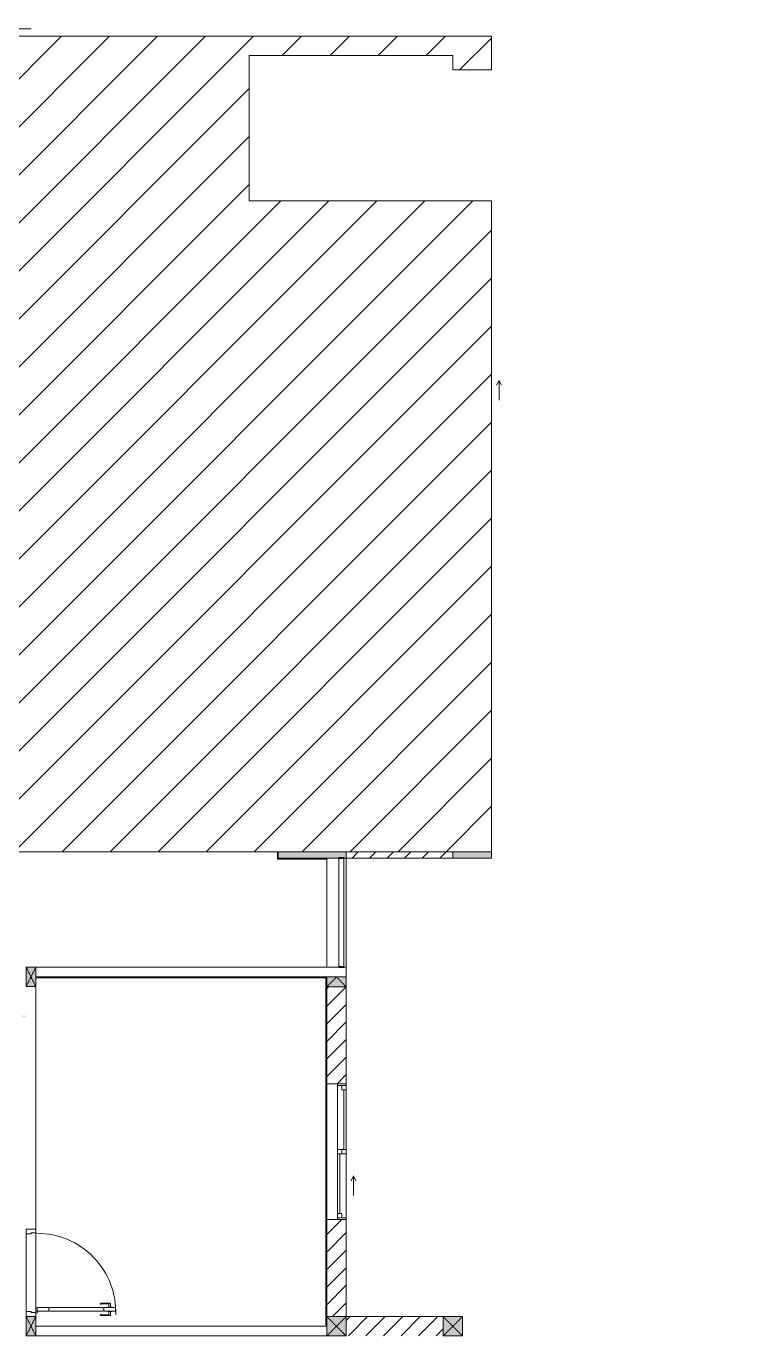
# Model space of a CAD drawing. Header units: millimetres. Extents: x 31499 to 223976, y 3719 to 80291.
# Drawn here: x 146774 to 154186, y 64837 to 78339 of the extents above; entities that cross this region are included whole.
import ezdxf

# ---------------------------------------------------------------- set-up
doc = ezdxf.new("R2010")
doc.units = ezdxf.units.MM
doc.linetypes.add('IMPORT-Dash _2_', pattern=[6, 3, -3])
for name, color, linetype, lineweight in [('A-DETL-GENF-6', 20, 'Continuous', 9), ('A-DETL-GENF-7', 170, 'Continuous', 9), ('A-DETL-THIN-2', 151, 'Continuous', 9), ('A-DOOR-2', 170, 'Continuous', 9), ('A-FLOR-1', 170, 'Continuous', 9), ('A-FLOR-HRAL-6', 170, 'Continuous', 9), ('A-GLAZ-5', 170, 'Continuous', 9), ('A-WALL-1', 170, 'Continuous', 9), ('A-WALL-PATT-3', 170, 'Continuous', 9), ('A_1404_dwg-1', 170, 'Continuous', 9), ('I-WALL', 170, 'Continuous', 9), ('I-WALL-1', 170, 'Continuous', 9), ('S-COLS-1', 170, 'Continuous', 9), ('S-COLS-12', 170, 'IMPORT-Dash _2_', 9), ('S-COLS-2', 170, 'Continuous', 9), ('S-COLS-4', 170, 'Continuous', 9), ('S-COLS-HDLN-1', 170, 'IMPORT-Dash _2_', 9)]:
    doc.layers.add(name, color=color, linetype=linetype, lineweight=lineweight)
pattern_1 = [(45, (0, 0), (-90.50967, 90.50967), [])]

# ---------------------------------------------------------------- blocks, each defined once
blk = doc.blocks.new('A_1404_dwg_NCV_TKTC_KET CAU_rvt-1-TKTC_MB HOÀN THIỆN SÀN TẦNG 3-4-4819833-KeyPlan-CH2A_Tầng 3 - Tầng 8')
at = {"layer": 'S-COLS-1'}
for points in [[(53378, 69762), (53378, 69769), (53428, 69769), (53428, 69762), (53453, 69762), (53453, 69827), (52753, 69827), (52753, 69762), (53376, 69762)], [(54753, 69762), (54953, 69762), (54953, 69827), (54553, 69827), (54553, 69762)]]:
    blk.add_hatch(color=256, dxfattribs=at).paths.add_polyline_path(points)
at = {"layer": 'A-FLOR-1', "flags": 128}
blk.add_lwpolyline([(53453, 65035), (53453, 68637), (53453, 69762)], dxfattribs=at)
at = {"layer": 'S-COLS-2'}
blk.add_line((53453, 69762), (53453, 69827), dxfattribs=at)
at = {"layer": 'S-COLS-2', "flags": 128}
blk.add_lwpolyline([(54553, 69827), (54553, 69762), (54953, 69762), (54953, 69827)], dxfattribs=at)
blk = doc.blocks.new('A_1404_dwg_DOOR_CW_01 CANH MO-PANEL KINH - DIW_01-900x2200-CỬA GỖ VÂN LAMINATE-553375-TKTC_MB HOÀN THIỆN SÀN TẦNG 3-4-4819841-KeyPlan-CH2A_Tầng 3 - Tầng 8')
at = {"layer": 'A-DETL-GENF-7'}
for p, q in [((49615, 40124), (49615, 40203)), ((49658, 40207), (49619, 40207)), ((49623, 40186), (49623, 40124)), ((49623, 40098), (49629, 40103)), ((49658, 40190), (49627, 40190)), ((49702, 40207), (49741, 40207)), ((49702, 40190), (49733, 40190)), ((49736, 40098), (49730, 40103)), ((49737, 40186), (49737, 40124)), ((49745, 40124), (49745, 40203))]:
    blk.add_line(p, q, dxfattribs=at)
at = {"layer": 'A-DETL-GENF-7', "flags": 128}
for points in [[(49700, 40259), (49660, 40259), (49660, 40139), (49700, 40139)], [(49658, 40179), (49660, 40179), (49660, 40219), (49658, 40219)], [(49666, 39583), (49660, 39583), (49660, 40125), (49666, 40125), (49666, 40139), (49694, 40139), (49694, 40125), (49700, 40125), (49700, 39583), (49694, 39583), (49694, 39569), (49666, 39569)], [(49702, 40179), (49700, 40179), (49700, 40219), (49702, 40219)], [(49660, 39569), (49700, 39569), (49700, 39449), (49660, 39449)]]:
    blk.add_lwpolyline(points, close=True, dxfattribs=at)
at = {"layer": 'A-DETL-GENF-7'}
blk.add_circle((49710, 39447), 10, dxfattribs=at)
for centre, radius, start, end in [((49710, 39447), 814, 88, 180), ((49619, 40203), 4, 90, 180), ((49660, 40124), 45, 180, 215), ((49627, 40186), 4, 90, 180), ((49660, 40124), 37, 180, 215), ((49700, 40124), 37, 325, 0), ((49733, 40186), 4, 0, 90), ((49700, 40124), 45, 325, 0), ((49741, 40203), 4, 0, 90)]:
    blk.add_arc(centre, radius, start, end, dxfattribs=at)
at = {"layer": 'A-DOOR-2'}
blk.add_line((49710, 39437), (49685, 39437), dxfattribs=at)
at = {"layer": 'A-DOOR-2', "flags": 128}
for points in [[(48853, 39337), (48853, 39437), (48893, 39437), (48893, 39387), (48903, 39387), (48903, 39337)], [(49703, 39337), (49703, 39387), (49713, 39387), (49713, 39437), (49753, 39437), (49753, 39337)]]:
    blk.add_lwpolyline(points, close=True, dxfattribs=at)
blk = doc.blocks.new('A_1404_dwg_Railing - 50 x 10mm-901205-TKTC_MB HOÀN THIỆN SÀN TẦNG 3-4-4819863-KeyPlan-CH2A_Tầng 3 - Tầng 8')
at = {"layer": 'A-FLOR-HRAL-6', "flags": 128}
blk.add_lwpolyline([(107983, 24612), (107983, 24562), (107973, 24562), (107973, 24612)], close=True, dxfattribs=at)
blk = doc.blocks.new('A_1404_dwg_Railing - Railing-883273-TKTC_MB HOÀN THIỆN SÀN TẦNG 3-4-4819869-KeyPlan-CH2A_Tầng 3 - Tầng 8')
at = {"layer": 'A-FLOR-HRAL-6'}
for p, q in [((53378, 69759), (53378, 68644)), ((53428, 68644), (53428, 69759))]:
    blk.add_line(p, q, dxfattribs=at)
at = {"rotation": 90.00000000000074}
for p in [(77990, -38214), (77990, -39339)]:
    blk.add_blockref('A_1404_dwg_Railing - 50 x 10mm-901205-TKTC_MB HOÀN THIỆN SÀN TẦNG 3-4-4819863-KeyPlan-CH2A_Tầng 3 - Tầng 8', p, dxfattribs=at)
blk = doc.blocks.new('A_1404_dwg_G1_SOF - BO TRU - 100x200-746114-TKTC_MB HOÀN THIỆN SÀN TẦNG 3-4-4819846-KeyPlan-CH2A_Tầng 3 - Tầng 8')
at = {"layer": 'S-COLS-1'}
blk.add_hatch(color=256, dxfattribs=at).paths.add_polyline_path([(49953, 40037), (49953, 40237), (49853, 40237), (49853, 40037)])
at = {"layer": 'S-COLS-1', "flags": 128}
blk.add_lwpolyline([(49853, 40037), (49853, 40237), (49953, 40237), (49953, 40037)], close=True, dxfattribs=at)
at = {"layer": 'S-COLS-HDLN-1'}
for p, q in [((49953, 40037), (49853, 40237)), ((49853, 40037), (49953, 40237))]:
    blk.add_line(p, q, dxfattribs=at)
blk = doc.blocks.new('A_1404_dwg_NCV_TKTC_TANG 3 - 4_rvt-1-TKTC_MB HOÀN THIỆN SÀN TẦNG 3-4-4819943-KeyPlan-CH2A_Tầng 3 - Tầng 8')
at = {"layer": 'A-WALL-PATT-3'}
for points in [[(52743, 69752), (52753, 69752), (52753, 69827), (52743, 69827), (52743, 69762)], [(52753, 69752), (53253, 69752), (53253, 69762), (52753, 69762)], [(51135, 68527), (53253, 68527), (53253, 68537), (50253, 68537), (50253, 68527)]]:
    blk.add_hatch(color=256, dxfattribs=at).paths.add_polyline_path(points)
h = blk.add_hatch(color=256, dxfattribs=at)
h.paths.add_polyline_path([(53253, 64937), (53253, 66035), (53243, 66035), (53243, 64937)])
h.paths.add_polyline_path([(53253, 67435), (53253, 68527), (53243, 68527), (53243, 67435)])
h = blk.add_hatch(color=256, dxfattribs=at)
h.paths.add_polyline_path([(49203, 68127), (49203, 68137), (49163, 68137), (49163, 68127)])
h.paths.add_polyline_path([(50153, 68127), (50153, 68137), (50103, 68137), (50103, 68127)])
at = {"layer": 'A-FLOR-1'}
blk.add_line((50253, 65897), (50253, 65077), dxfattribs=at)
at = {"layer": 'A-WALL-1'}
for p, q in [((53253, 69762), (53378, 69762)), ((53253, 68637), (53253, 69752)), ((53378, 68637), (50253, 68637)), ((50253, 68537), (53253, 68537)), ((53253, 68537), (53453, 68537)), ((50253, 65937), (50253, 68437)), ((50153, 65937), (50253, 65937)), ((50253, 65897), (50253, 65077)), ((50153, 65087), (50153, 65887)), ((50253, 65037), (50153, 65037)), ((50153, 65037), (50153, 64937)), ((50153, 64937), (50153, 64837)), ((53253, 64937), (50253, 64937)), ((50253, 64837), (53253, 64837)), ((53253, 64837), (53253, 64937))]:
    blk.add_line(p, q, dxfattribs=at)
at = {"layer": 'A-WALL-1', "flags": 128}
for points in [[(53428, 69762), (53453, 69762), (53453, 68637)], [(53453, 68537), (53453, 68637), (53428, 68637)]]:
    blk.add_lwpolyline(points, dxfattribs=at)
at = {"layer": 'I-WALL'}
for p, q in [((53243, 66035), (53243, 67435)), ((53253, 67435), (53253, 66035))]:
    blk.add_line(p, q, dxfattribs=at)
at = {"layer": 'I-WALL-1'}
for p, q in [((53253, 68537), (50253, 68537)), ((53253, 64937), (53253, 65035)), ((53243, 64937), (53253, 64937))]:
    blk.add_line(p, q, dxfattribs=at)
at = {"layer": 'I-WALL-1', "flags": 128}
for points in [[(52743, 69827), (52743, 69752), (52753, 69752), (53253, 69752), (53253, 69762), (52753, 69762), (52753, 69827)], [(50263, 68527), (53243, 68527), (53243, 67435), (53253, 67435), (53253, 68435)], [(53253, 68435), (53253, 68527), (53253, 68537)], [(53253, 65035), (53253, 66035), (53243, 66035), (53243, 64947)]]:
    blk.add_lwpolyline(points, dxfattribs=at)
blk.add_blockref('A_1404_dwg_Railing - Railing-883273-TKTC_MB HOÀN THIỆN SÀN TẦNG 3-4-4819869-KeyPlan-CH2A_Tầng 3 - Tầng 8', (0, 0))
for name, p, rotation in [('A_1404_dwg_G1_SOF - BO TRU - 100x200-746114-TKTC_MB HOÀN THIỆN SÀN TẦNG 3-4-4819846-KeyPlan-CH2A_Tầng 3 - Tầng 8', (100105, 108674), 180), ('A_1404_dwg_DOOR_CW_01 CANH MO-PANEL KINH - DIW_01-900x2200-CỬA GỖ VÂN LAMINATE-553375-TKTC_MB HOÀN THIỆN SÀN TẦNG 3-4-4819841-KeyPlan-CH2A_Tầng 3 - Tầng 8', (10816, 114790), 270), ('A_1404_dwg_G1_SOF - BO TRU - 100x200-746114-TKTC_MB HOÀN THIỆN SÀN TẦNG 3-4-4819846-KeyPlan-CH2A_Tầng 3 - Tầng 8', (100105, 105074), 180)]:
    blk.add_blockref(name, p, dxfattribs=dict(rotation=rotation))
blk = doc.blocks.new('A_1404_dwg_1_FAMILY RVT - W01-WxH 1400x1400xmm-389822-TKTC_MB HOÀN THIỆN SÀN TẦNG 3-4-4819949-KeyPlan-CH2A_Tầng 3 - Tầng 8')
at = {"layer": 'A-GLAZ-5'}
blk.add_line((50001, 78313), (50204, 78313), dxfattribs=at)
at = {"layer": 'A-GLAZ-5', "flags": 128}
blk.add_lwpolyline([(50052, 78339), (50001, 78313), (50052, 78288)], dxfattribs=at)
blk = doc.blocks.new('A_1404_dwg_1_FAMILY RVT - W01-WxH 1400x1400xmm-389822-TKTC_MB HOÀN THIỆN SÀN TẦNG 3-4-V116-KeyPlan-CH2A_Tầng 3 - Tầng 8')
at = {"layer": 'A-GLAZ-5'}
for p, q in [((53453, 67435), (53253, 67435)), ((53453, 67416), (53364, 67416)), ((53430, 67372), (53430, 66758)), ((53386, 66713), (53386, 66099)), ((53408, 66713), (53408, 66758)), ((53453, 66758), (53453, 66713)), ((53529, 66487), (53529, 66284)), ((53453, 66054), (53364, 66054))]:
    blk.add_line(p, q, dxfattribs=at)
at = {"layer": 'A-GLAZ-5', "flags": 128}
for points in [[(53253, 66035), (53453, 66035), (53453, 67435), (53453, 67372)], [(53364, 67435), (53364, 67416), (53364, 66758), (53364, 66713), (53364, 66099), (53364, 66035)], [(53364, 66758), (53453, 66758), (53453, 67372), (53408, 67372), (53408, 67416)], [(53364, 66713), (53453, 66713), (53453, 66054), (53453, 66035)], [(53554, 66436), (53529, 66487), (53503, 66436)], [(53408, 66054), (53408, 66099), (53364, 66099)]]:
    blk.add_lwpolyline(points, dxfattribs=at)
blk = doc.blocks.new('A_1404_dwg_G1_SOF - BO TRU - 200x200-V39-TKTC_MB HOÀN THIỆN SÀN TẦNG 3-4-4820018-KeyPlan-CH2A_Tầng 3 - Tầng 8')
at = {"layer": 'S-COLS-12'}
blk.add_hatch(color=256, dxfattribs=at).paths.add_polyline_path([(54653, 64835), (54653, 65035), (54453, 65035), (54453, 64835)])
at = {"layer": 'S-COLS-4', "flags": 128}
blk.add_lwpolyline([(54453, 64835), (54653, 64835), (54653, 65035), (54453, 65035), (54453, 64837)], dxfattribs=at)
at = {"layer": 'S-COLS-HDLN-1'}
for p, q in [((54653, 65035), (54453, 64835)), ((54453, 65035), (54653, 64835))]:
    blk.add_line(p, q, dxfattribs=at)
blk = doc.blocks.new('A_1404_dwg_G1_SOF - BO TRU - 200x200-V52-TKTC_MB HOÀN THIỆN SÀN TẦNG 3-4-4820032-KeyPlan-CH2A_Tầng 3 - Tầng 8')
at = {"layer": 'S-COLS-12'}
blk.add_hatch(color=256, dxfattribs=at).paths.add_polyline_path([(53453, 68435), (53453, 68537), (53253, 68537), (53253, 68435)])
at = {"layer": 'S-COLS-4', "flags": 128}
blk.add_lwpolyline([(53253, 68435), (53453, 68435), (53453, 68537)], dxfattribs=at)
at = {"layer": 'S-COLS-HDLN-1'}
for p, q in [((53354, 68537), (53253, 68435)), ((53351, 68537), (53453, 68435))]:
    blk.add_line(p, q, dxfattribs=at)
blk = doc.blocks.new('A_1404_dwg_G1_SOF - BO TRU - 200x200-V116-TKTC_MB HOÀN THIỆN SÀN TẦNG 3-4-4820038-KeyPlan-CH2A_Tầng 3 - Tầng 8')
at = {"layer": 'S-COLS-12'}
blk.add_hatch(color=256, dxfattribs=at).paths.add_polyline_path([(53253, 64835), (53453, 64837), (53453, 65035), (53253, 65035), (53253, 64837)])
at = {"layer": 'S-COLS-4'}
blk.add_line((53253, 64835), (53453, 64835), dxfattribs=at)
at = {"layer": 'S-COLS-4', "flags": 128}
blk.add_lwpolyline([(53453, 64837), (53453, 65035), (53253, 65035)], dxfattribs=at)
at = {"layer": 'S-COLS-HDLN-1'}
for p, q in [((53453, 65035), (53253, 64835)), ((53253, 65035), (53453, 64835))]:
    blk.add_line(p, q, dxfattribs=at)
blk = doc.blocks.new('A_1404_dwg-4819832-KeyPlan-CH2A_Tầng 3 - Tầng 8')
at = {"layer": 'A-WALL-PATT-3'}
h = blk.add_hatch(dxfattribs=at)
h.set_pattern_fill('FP_31', color=256, style=0, pattern_type=2)
h.set_pattern_definition(pattern_1)
h.paths.add_polyline_path([(53763, 69762), (54553, 69762), (54553, 69827), (53453, 69827), (53453, 69762), (53753, 69762)])
h = blk.add_hatch(dxfattribs=at)
h.set_pattern_fill('FP_31', color=256, style=0, pattern_type=2)
h.set_pattern_definition(pattern_1)
h.paths.add_polyline_path([(53301, 65035), (53453, 65035), (53453, 66035), (53253, 66035), (53253, 65035)])
h.paths.add_polyline_path([(53253, 67435), (53453, 67435), (53453, 68435), (53253, 68435)])
h = blk.add_hatch(dxfattribs=at)
h.set_pattern_fill('FP_31', color=256, style=0, pattern_type=2)
h.set_pattern_definition(pattern_1)
h.paths.add_polyline_path([(54443, 64837), (54453, 64837), (54453, 65035), (53453, 65035), (53453, 64837), (53463, 64837)])
at = {"layer": 'A-WALL-1'}
for p, q in [((54553, 69762), (54553, 69827)), ((53453, 67435), (53453, 68435))]:
    blk.add_line(p, q, dxfattribs=at)
at = {"layer": 'A-WALL-1', "flags": 128}
for points in [[(53453, 69827), (53453, 69762), (54553, 69762)], [(54453, 65035), (53453, 65035), (53453, 66035)]]:
    blk.add_lwpolyline(points, dxfattribs=at)
for name in ['A_1404_dwg_NCV_TKTC_KET CAU_rvt-1-TKTC_MB HOÀN THIỆN SÀN TẦNG 3-4-4819833-KeyPlan-CH2A_Tầng 3 - Tầng 8', 'A_1404_dwg_1_FAMILY RVT - W01-WxH 1400x1400xmm-389822-TKTC_MB HOÀN THIỆN SÀN TẦNG 3-4-4819949-KeyPlan-CH2A_Tầng 3 - Tầng 8', 'A_1404_dwg_NCV_TKTC_TANG 3 - 4_rvt-1-TKTC_MB HOÀN THIỆN SÀN TẦNG 3-4-4819943-KeyPlan-CH2A_Tầng 3 - Tầng 8', 'A_1404_dwg_G1_SOF - BO TRU - 200x200-V52-TKTC_MB HOÀN THIỆN SÀN TẦNG 3-4-4820032-KeyPlan-CH2A_Tầng 3 - Tầng 8', 'A_1404_dwg_1_FAMILY RVT - W01-WxH 1400x1400xmm-389822-TKTC_MB HOÀN THIỆN SÀN TẦNG 3-4-V116-KeyPlan-CH2A_Tầng 3 - Tầng 8', 'A_1404_dwg_G1_SOF - BO TRU - 200x200-V116-TKTC_MB HOÀN THIỆN SÀN TẦNG 3-4-4820038-KeyPlan-CH2A_Tầng 3 - Tầng 8', 'A_1404_dwg_G1_SOF - BO TRU - 200x200-V39-TKTC_MB HOÀN THIỆN SÀN TẦNG 3-4-4820018-KeyPlan-CH2A_Tầng 3 - Tầng 8']:
    blk.add_blockref(name, (0, 0))
at = {"rotation": 269.9999999999999}
blk.add_blockref('A_1404_dwg_1_FAMILY RVT - W01-WxH 1400x1400xmm-389822-TKTC_MB HOÀN THIỆN SÀN TẦNG 3-4-4819949-KeyPlan-CH2A_Tầng 3 - Tầng 8', (-23284, 124688), dxfattribs=at)

msp = doc.modelspace()

# ---------------------------------------------------------------- hatches: boundary and pattern name
at = {"layer": 'A-DETL-GENF-6'}
h = msp.add_hatch(dxfattribs=at)
h.set_pattern_fill('FP_32', color=256, style=0, pattern_type=2)
h.set_pattern_definition([(45, (96621.6, 0), (-247.4874, 247.4874), [])])
h.paths.add_polyline_path([(223874.6, 69826.9), (223874.2, 76536.9), (221374.6, 76537.4), (221374.6, 78036.9), (223474.6, 78036.8), (223474.6, 77886.9), (223874.6, 77886.9), (223874.2, 78236.9), (214874.2, 78234.5), (214874.2, 74516.9), (215474.5, 74516.9), (215474.5, 69826.9), (223874.2, 69826.9)])
h.paths.add_polyline_path([(202573.4, 69826.9), (210973.4, 69826.9), (210974.2, 74516.9), (211573.8, 74516.9), (211573.8, 78236.9), (202573.4, 78236.9), (202574.2, 77886.9), (202973.4, 77886.9), (202974.2, 78036.9), (205073.3, 78036.9), (205073.3, 76536.9), (202573.4, 76536.9), (202573.4, 73036.9)])
h.paths.add_polyline_path([(150074.2, 69826.9), (151574.2, 69826.9), (151574.2, 76536.9), (149074.2, 76536.9), (149074.2, 78036.9), (151174.2, 78036.9), (151174.2, 77886.9), (151574.2, 77886.9), (151574.2, 78236.9), (142573.8, 78236.9), (142574.2, 74516.9), (143174.1, 74516.9), (143174.1, 69826.9), (150053.4, 69826.9)])
h.paths.add_polyline_path([(223874.2, 73386.9), (223874.1, 73386.9), (223874.2, 73699.2)])

# ---------------------------------------------------------------- linework, layer by layer
at = {"layer": 'A-DETL-THIN-2'}
for p, q in [((151574.2, 78236.9), (142573.8, 78236.9)), ((151574.2, 77886.9), (151574.2, 78236.9)), ((149074.2, 76536.9), (149074.2, 78036.9)), ((149074.2, 78036.9), (151174.2, 78036.9)), ((151174.2, 78036.9), (151174.2, 77886.9)), ((151174.2, 77886.9), (151574.2, 77886.9)), ((151574.2, 76536.9), (149074.2, 76536.9)), ((151574.2, 69826.9), (151574.2, 76536.9)), ((143174.1, 69826.9), (151574.2, 69826.9))]:
    msp.add_line(p, q, dxfattribs=at)

# ---------------------------------------------------------------- block references
at = {"layer": 'A_1404_dwg-1'}
msp.add_blockref('A_1404_dwg-4819832-KeyPlan-CH2A_Tầng 3 - Tầng 8', (96621.6, 0), dxfattribs=at)

doc.saveas('drawing.dxf')
